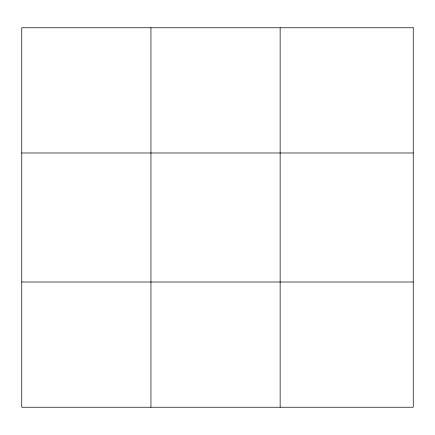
<?xml version="1.0" encoding="UTF-8"?>
<svg xmlns="http://www.w3.org/2000/svg" width="435" height="435" viewBox="0 0 435 435"><rect width="100%" height="100%" fill="white"/><g stroke="black" fill="none" stroke-linecap="round" stroke-linejoin="round"><path stroke-width="0.65" d="M150.945 407.236L150.945 27.764M280.14 407.236L280.14 27.764M21.75 152.989L413.25 152.989M21.75 282.01L413.25 282.01M413.25 27.764L413.25 407.236L21.75 407.236L21.75 27.764L413.25 27.764"/></g></svg>
